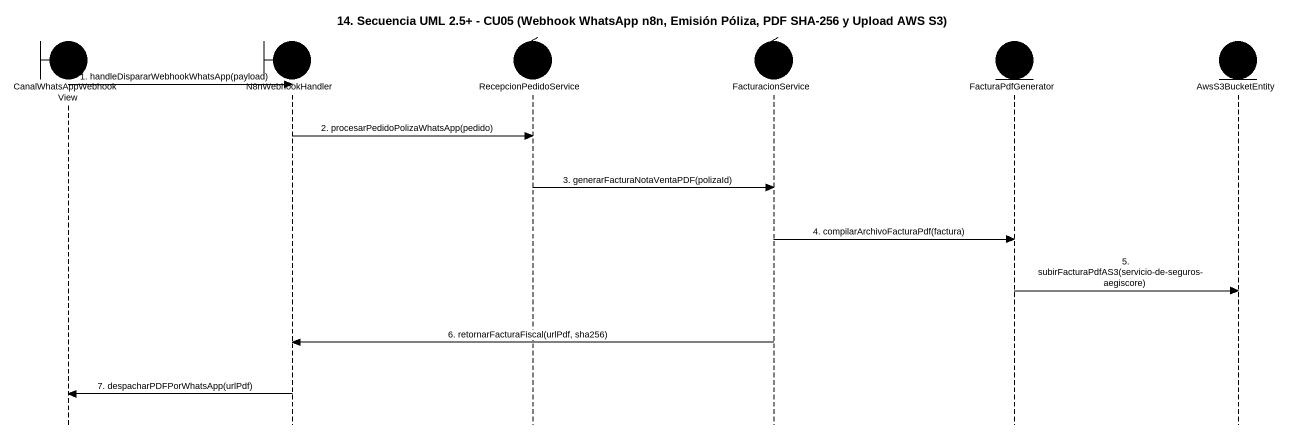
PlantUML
@startuml
title 14. Secuencia UML 2.5+ - CU05 (Webhook WhatsApp n8n, Emisión Póliza, PDF SHA-256 y Upload AWS S3)
hide footbox
boundary CanalWhatsAppWebhookView #000000
boundary N8nWebhookHandler #000000
control RecepcionPedidoService #000000
control FacturacionService #000000
entity FacturaPdfGenerator #000000
entity AwsS3BucketEntity #000000

CanalWhatsAppWebhookView -> N8nWebhookHandler : 1. handleDispararWebhookWhatsApp(payload)
N8nWebhookHandler -> RecepcionPedidoService : 2. procesarPedidoPolizaWhatsApp(pedido)
RecepcionPedidoService -> FacturacionService : 3. generarFacturaNotaVentaPDF(polizaId)
FacturacionService -> FacturaPdfGenerator : 4. compilarArchivoFacturaPdf(factura)
FacturaPdfGenerator -> AwsS3BucketEntity : 5. subirFacturaPdfAS3(servicio-de-seguros-aegiscore)
FacturacionService -> N8nWebhookHandler : 6. retornarFacturaFiscal(urlPdf, sha256)
N8nWebhookHandler -> CanalWhatsAppWebhookView : 7. despacharPDFPorWhatsApp(urlPdf)
@enduml
